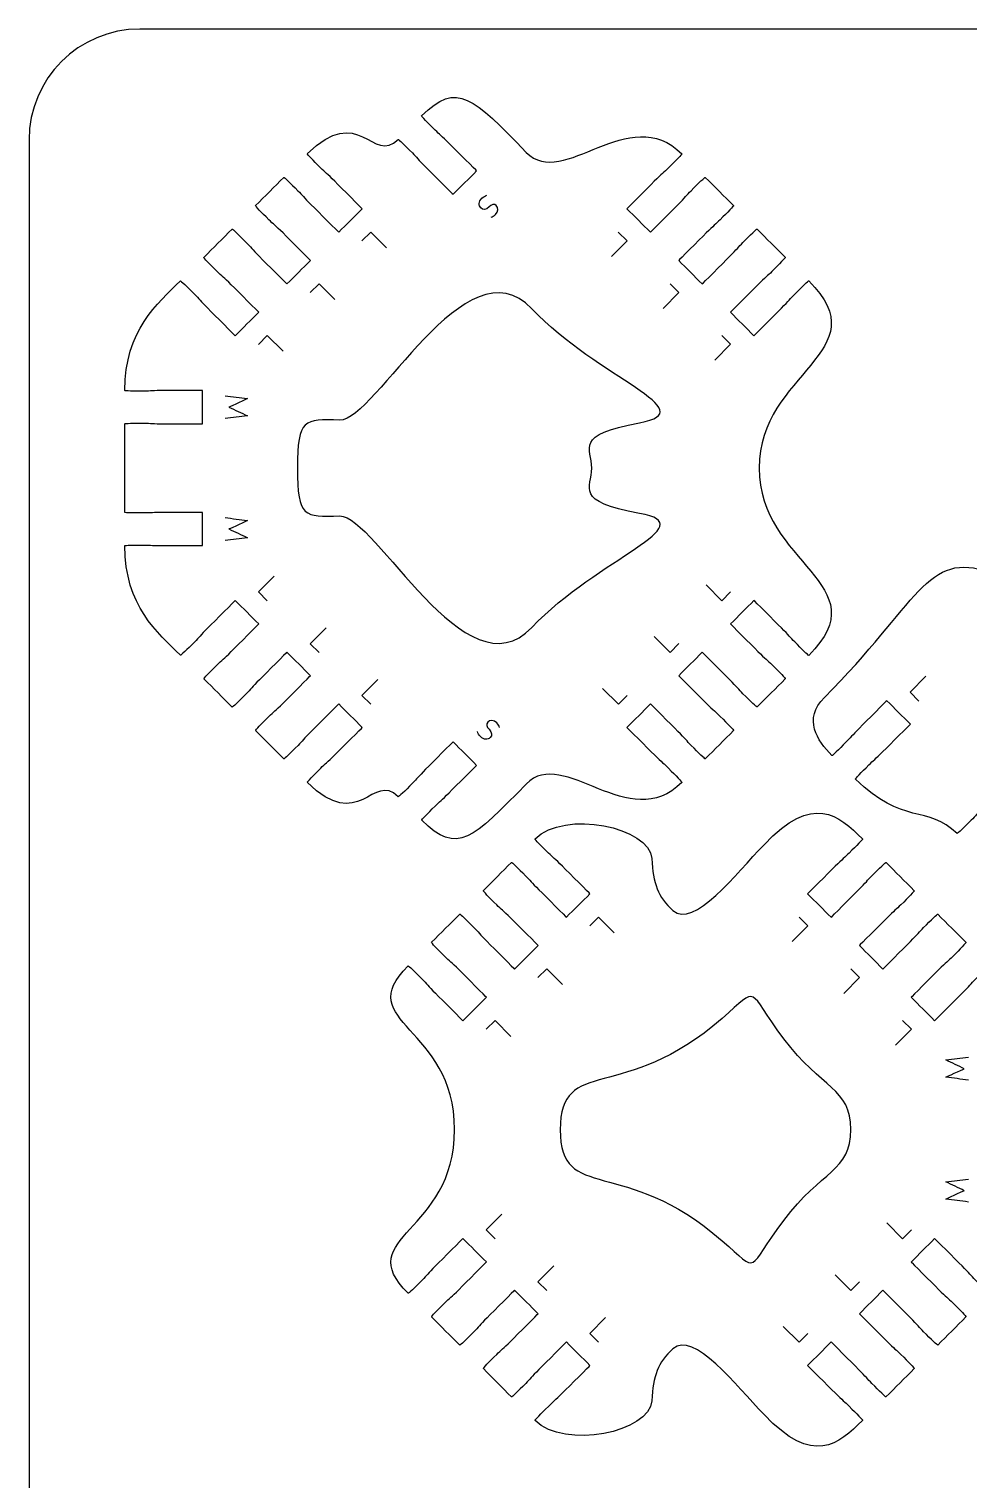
# Model space of a CAD drawing. Extents: x 0 to 250, y 0 to 300.
# Drawn here: x 0 to 84.9, y 169.1 to 300.1 of the extents above; entities that cross this region are included whole.
import ezdxf

# ---------------------------------------------------------------- set-up
doc = ezdxf.new("R2010")
doc.units = 0
doc.header["$MEASUREMENT"] = 0
doc.layers.add('DEFAULT', color=7, linetype='CONTINUOUS')

msp = doc.modelspace()

# ---------------------------------------------------------------- linework, layer by layer
at = {"layer": 'DEFAULT', "color": 250}
for points in [[(30.1, 280.94), (30.9, 281.73), (32.33, 280.3)], [(53.24, 281.73), (54.04, 280.94), (52.61, 279.51)], [(25.43, 276.27), (26.23, 277.06), (27.66, 275.63)], [(57.91, 277.06), (58.71, 276.27), (57.28, 274.84)], [(62.59, 272.39), (63.38, 271.6), (61.95, 270.17)], [(20.76, 271.59), (21.56, 272.39), (22.99, 270.96)], [(21.56, 248.45), (20.76, 249.25), (22.19, 250.67)], [(63.38, 249.25), (62.59, 248.45), (61.16, 249.88)], [(26.23, 243.78), (25.43, 244.57), (26.86, 246)], [(58.71, 244.58), (57.92, 243.78), (56.49, 245.21)], [(30.9, 239.11), (30.1, 239.9), (31.53, 241.33)], [(80.37, 239.4), (79.58, 240.2), (81.01, 241.63)], [(54.04, 239.9), (53.25, 239.11), (51.82, 240.54)], [(50.66, 219.11), (51.45, 219.9), (52.88, 218.47)], [(69.56, 219.9), (70.35, 219.11), (68.92, 217.68)], [(45.98, 214.44), (46.78, 215.23), (48.21, 213.8)], [(74.23, 215.23), (75.02, 214.44), (73.59, 213.01)], [(41.31, 209.77), (42.11, 210.56), (43.54, 209.13)], [(78.9, 210.56), (79.69, 209.77), (78.26, 208.34)], [(42.11, 190.86), (41.31, 191.66), (42.74, 193.09)], [(79.69, 191.66), (78.9, 190.87), (77.47, 192.29)], [(46.78, 186.19), (45.98, 186.99), (47.41, 188.42)], [(75.02, 186.99), (74.23, 186.19), (72.8, 187.62)], [(51.45, 181.52), (50.66, 182.32), (52.08, 183.75)], [(70.35, 182.32), (69.56, 181.52), (68.13, 182.95)]]:
    msp.add_lwpolyline(points, dxfattribs=at)
at = {"layer": 'DEFAULT', "color": 1}
for points, knots in [([(240.05, 0.05), (163.38, 0.05), (86.72, 0.05), (10.05, 0.05), (4.53, 0.05), (0.05, 4.53), (0.05, 10.05), (0.05, 103.38), (0.05, 196.72), (0.05, 290.05), (0.05, 295.57), (4.53, 300.05), (10.05, 300.05), (86.72, 300.05), (163.38, 300.05), (240.05, 300.05), (245.57, 300.05), (250.05, 295.57), (250.05, 290.05), (250.05, 196.72), (250.05, 103.38), (250.05, 10.05), (250.05, 4.53), (245.57, 0.05), (240.05, 0.05)], [0, 0, 0, 0, 651.968, 651.968, 651.968, 652.968, 652.968, 652.968, 1446.668, 1446.668, 1446.668, 1447.668, 1447.668, 1447.668, 2099.636, 2099.636, 2099.636, 2100.636, 2100.636, 2100.636, 2894.336, 2894.336, 2894.336, 2895.336, 2895.336, 2895.336, 2895.336]), ([(70.43, 277.32), (70.39, 277.36), (69.84, 276.8), (69.16, 276.12), (68.74, 275.71), (68.64, 275.53), (67.96, 274.85), (67.34, 274.23), (65.48, 272.37), (65.48, 272.37), (64.77, 273.08), (64.07, 273.78), (63.36, 274.49), (63.36, 274.49), (65.22, 276.35), (65.84, 276.97), (66.52, 277.65), (66.69, 277.76), (67.11, 278.17), (67.79, 278.86), (68.34, 279.41), (68.31, 279.45), (67.46, 280.29), (66.61, 281.14), (65.76, 281.99), (65.73, 282.03), (65.17, 281.47), (64.49, 280.79), (64.07, 280.37), (63.97, 280.2), (63.29, 279.52), (62.67, 278.9), (60.81, 277.04), (60.81, 277.04), (60.1, 277.75), (59.4, 278.46), (58.69, 279.16), (58.69, 279.16), (60.55, 281.02), (61.17, 281.64), (61.85, 282.32), (62.02, 282.43), (62.44, 282.84), (63.12, 283.52), (63.67, 284.08), (63.64, 284.11), (62.79, 284.96), (61.94, 285.81), (61.09, 286.66), (61.06, 286.7), (60.5, 286.15), (59.82, 285.46), (59.4, 285.04), (59.3, 284.87), (58.62, 284.19), (58, 283.57), (56.14, 281.71), (56.14, 281.71), (55.43, 282.42), (54.73, 283.12), (54.02, 283.83), (54.02, 283.83), (55.88, 285.69), (56.49, 286.31), (57.18, 286.99), (57.35, 287.09), (57.77, 287.51), (58.45, 288.19), (59.01, 288.75), (58.97, 288.78), (54.23, 293.55), (48.28, 285.49), (44.93, 288.92), (40.12, 293.85), (38.7, 295.41), (35.49, 292.2), (35.46, 292.16), (36.01, 291.61), (36.7, 290.93), (37.11, 290.51), (37.29, 290.41), (37.97, 289.73), (38.59, 289.1), (40.45, 287.25), (40.45, 287.25), (39.74, 286.54), (39.03, 285.83), (38.32, 285.13), (38.32, 285.13), (36.46, 286.98), (35.85, 287.6), (35.16, 288.29), (35.06, 288.46), (34.65, 288.88), (33.96, 289.56), (33.41, 290.11), (33.37, 290.08), (31.08, 287.79), (29.83, 293.44), (25.17, 288.78), (25.14, 288.75), (25.69, 288.19), (26.37, 287.51), (26.79, 287.09), (26.96, 286.99), (27.65, 286.31), (28.27, 285.69), (30.12, 283.83), (30.12, 283.83), (29.42, 283.12), (28.71, 282.42), (28, 281.71), (28, 281.71), (26.15, 283.57), (25.52, 284.18), (24.84, 284.87), (24.74, 285.04), (24.32, 285.46), (23.64, 286.14), (23.09, 286.7), (23.05, 286.66), (22.2, 285.81), (21.35, 284.96), (20.5, 284.11), (20.47, 284.07), (21.02, 283.52), (21.7, 282.84), (22.12, 282.42), (22.29, 282.32), (22.98, 281.64), (23.6, 281.02), (25.45, 279.16), (25.45, 279.16), (24.75, 278.45), (24.04, 277.74), (23.33, 277.04), (23.33, 277.04), (21.47, 278.9), (20.85, 279.51), (20.17, 280.2), (20.07, 280.37), (19.65, 280.79), (18.97, 281.47), (18.42, 282.02), (18.38, 281.99), (17.53, 281.14), (16.68, 280.29), (15.83, 279.44), (15.79, 279.4), (16.35, 278.85), (17.03, 278.17), (17.45, 277.75), (17.63, 277.65), (18.31, 276.97), (18.93, 276.35), (20.78, 274.49), (20.78, 274.49), (20.08, 273.78), (19.37, 273.08), (18.66, 272.37), (18.66, 272.37), (16.8, 274.22), (16.19, 274.85), (15.5, 275.53), (15.4, 275.7), (14.98, 276.12), (14.3, 276.8), (13.74, 277.35), (13.71, 277.32), (11.65, 275.26), (8.7, 272.89), (8.7, 267.42), (8.7, 267.37), (9.49, 267.37), (10.45, 267.37), (11.04, 267.37), (11.24, 267.42), (12.2, 267.42), (13.37, 267.42), (14.54, 267.42), (15.71, 267.42), (15.71, 266.42), (15.71, 265.42), (15.71, 264.42), (14.54, 264.42), (13.37, 264.42), (12.2, 264.42), (11.24, 264.42), (11.04, 264.47), (10.45, 264.47), (9.49, 264.47), (8.7, 264.47), (8.7, 264.42), (8.7, 261.76), (8.7, 259.09), (8.7, 256.42), (8.7, 256.37), (9.49, 256.37), (10.45, 256.37), (11.04, 256.37), (11.24, 256.42), (12.2, 256.42), (12.82, 256.42), (13.43, 256.42), (14.05, 256.42), (14.6, 256.42), (15.15, 256.42), (15.71, 256.42), (15.71, 255.42), (15.71, 254.42), (15.71, 253.42), (14.54, 253.42), (13.37, 253.42), (12.2, 253.42), (11.24, 253.42), (11.04, 253.47), (10.45, 253.47), (9.49, 253.47), (8.7, 253.47), (8.7, 253.42), (8.7, 247.95), (11.65, 245.59), (13.71, 243.53), (13.74, 243.49), (14.3, 244.04), (14.99, 244.72), (15.4, 245.14), (15.5, 245.31), (16.19, 246), (16.81, 246.62), (18.66, 248.47), (18.66, 248.47), (19.37, 247.77), (20.08, 247.06), (20.79, 246.35), (20.79, 246.35), (18.93, 244.49), (18.31, 243.87), (17.63, 243.19), (17.45, 243.09), (17.04, 242.67), (16.36, 241.99), (15.8, 241.43), (15.84, 241.4), (16.69, 240.55), (17.54, 239.7), (18.38, 238.85), (18.42, 238.81), (18.97, 239.37), (19.66, 240.05), (20.07, 240.47), (20.17, 240.64), (20.86, 241.32), (21.48, 241.95), (23.33, 243.8), (23.33, 243.8), (24.04, 243.1), (24.75, 242.39), (25.46, 241.68), (25.46, 241.68), (23.6, 239.82), (22.98, 239.2), (22.3, 238.52), (22.12, 238.42), (21.71, 238), (21.02, 237.32), (20.47, 236.76), (20.5, 236.73), (21.35, 235.88), (22.2, 235.03), (23.05, 234.18), (23.09, 234.15), (23.64, 234.7), (24.33, 235.38), (24.74, 235.8), (24.84, 235.97), (25.53, 236.66), (26.15, 237.27), (28, 239.13), (28, 239.13), (28.71, 238.43), (29.42, 237.72), (30.13, 237.01), (30.13, 237.01), (28.27, 235.15), (27.65, 234.53), (26.97, 233.85), (26.79, 233.75), (26.38, 233.33), (25.69, 232.65), (25.14, 232.09), (25.17, 232.06), (29.84, 227.4), (31.09, 233.05), (33.37, 230.76), (33.41, 230.73), (33.97, 231.28), (34.65, 231.97), (35.07, 232.38), (35.17, 232.55), (35.85, 233.24), (36.47, 233.86), (38.33, 235.72), (38.33, 235.72), (39.03, 235.01), (39.74, 234.3), (40.45, 233.59), (40.45, 233.59), (38.59, 231.74), (37.97, 231.12), (37.29, 230.43), (37.12, 230.33), (36.7, 229.91), (36.02, 229.23), (35.46, 228.68), (35.5, 228.64), (38.71, 225.43), (40.12, 226.99), (44.94, 231.92), (48.29, 235.35), (54.24, 227.29), (58.97, 232.05), (59.01, 232.09), (58.46, 232.65), (57.77, 233.33), (57.36, 233.75), (57.18, 233.85), (56.5, 234.54), (55.88, 235.15), (54.02, 237.01), (54.02, 237.01), (54.73, 237.72), (55.44, 238.43), (56.15, 239.13), (56.15, 239.13), (58, 237.28), (58.62, 236.66), (59.31, 235.98), (59.41, 235.8), (59.82, 235.39), (60.51, 234.7), (61.06, 234.15), (61.09, 234.18), (61.94, 235.03), (62.79, 235.88), (63.64, 236.73), (63.68, 236.77), (63.13, 237.32), (62.44, 238.01), (62.03, 238.42), (61.85, 238.52), (61.17, 239.2), (60.55, 239.83), (58.69, 241.68), (58.69, 241.68), (59.4, 242.39), (60.11, 243.1), (60.81, 243.8), (60.81, 243.8), (62.67, 241.95), (63.29, 241.33), (63.97, 240.64), (64.08, 240.47), (64.49, 240.05), (65.18, 239.37), (65.73, 238.82), (65.77, 238.86), (66.61, 239.7), (67.46, 240.55), (68.31, 241.4), (68.35, 241.44), (67.8, 241.99), (67.11, 242.68), (66.7, 243.09), (66.52, 243.19), (65.84, 243.88), (65.22, 244.5), (63.36, 246.35), (63.36, 246.35), (64.07, 247.06), (64.78, 247.77), (65.48, 248.48), (65.48, 248.48), (67.34, 246.62), (67.96, 246), (68.64, 245.31), (68.75, 245.14), (69.16, 244.73), (69.83, 244.06), (70.37, 243.52), (70.43, 243.52), (76.88, 249.96), (65.95, 251.73), (65.95, 260.42), (65.95, 269.11), (76.88, 270.88), (70.43, 277.32)], [1, 1, 1, 1, 2, 2, 2, 3, 3, 3, 4, 4, 4, 12.506498, 12.506498, 12.506498, 13.506498, 13.506498, 13.506498, 14.506498, 14.506498, 14.506498, 15.506498, 15.506498, 15.506498, 25.717119, 25.717119, 25.717119, 26.717119, 26.717119, 26.717119, 27.717119, 27.717119, 27.717119, 28.717119, 28.717119, 28.717119, 37.230685, 37.230685, 37.230685, 38.230685, 38.230685, 38.230685, 39.230685, 39.230685, 39.230685, 40.230685, 40.230685, 40.230685, 50.441307, 50.441307, 50.441307, 51.441307, 51.441307, 51.441307, 52.441307, 52.441307, 52.441307, 53.441307, 53.441307, 53.441307, 61.947805, 61.947805, 61.947805, 62.947805, 62.947805, 62.947805, 63.947805, 63.947805, 63.947805, 64.947805, 64.947805, 64.947805, 65.947805, 65.947805, 65.947805, 66.947805, 66.947805, 66.947805, 67.947805, 67.947805, 67.947805, 68.947805, 68.947805, 68.947805, 69.947805, 69.947805, 69.947805, 78.46137, 78.46137, 78.46137, 79.46137, 79.46137, 79.46137, 80.46137, 80.46137, 80.46137, 81.46137, 81.46137, 81.46137, 82.46137, 82.46137, 82.46137, 83.46137, 83.46137, 83.46137, 84.46137, 84.46137, 84.46137, 85.46137, 85.46137, 85.46137, 93.974936, 93.974936, 93.974936, 94.974936, 94.974936, 94.974936, 95.974936, 95.974936, 95.974936, 96.974936, 96.974936, 96.974936, 107.185558, 107.185558, 107.185558, 108.185558, 108.185558, 108.185558, 109.185558, 109.185558, 109.185558, 110.185558, 110.185558, 110.185558, 118.699123, 118.699123, 118.699123, 119.699123, 119.699123, 119.699123, 120.699123, 120.699123, 120.699123, 121.699123, 121.699123, 121.699123, 131.909745, 131.909745, 131.909745, 132.909745, 132.909745, 132.909745, 133.909745, 133.909745, 133.909745, 134.909745, 134.909745, 134.909745, 143.409169, 143.409169, 143.409169, 144.409169, 144.409169, 144.409169, 145.409169, 145.409169, 145.409169, 146.409169, 146.409169, 146.409169, 147.409169, 147.409169, 147.409169, 148.409169, 148.409169, 148.409169, 149.409169, 149.409169, 149.409169, 159.339169, 159.339169, 159.339169, 167.849169, 167.849169, 167.849169, 177.779169, 177.779169, 177.779169, 178.779169, 178.779169, 178.779169, 179.779169, 179.779169, 179.779169, 202.449169, 202.449169, 202.449169, 203.449169, 203.449169, 203.449169, 204.449169, 204.449169, 204.449169, 209.679169, 209.679169, 209.679169, 214.379169, 214.379169, 214.379169, 222.889169, 222.889169, 222.889169, 232.819169, 232.819169, 232.819169, 233.819169, 233.819169, 233.819169, 234.819169, 234.819169, 234.819169, 235.819169, 235.819169, 235.819169, 236.819169, 236.819169, 236.819169, 237.819169, 237.819169, 237.819169, 238.819169, 238.819169, 238.819169, 247.325666, 247.325666, 247.325666, 248.325666, 248.325666, 248.325666, 249.325666, 249.325666, 249.325666, 250.325666, 250.325666, 250.325666, 260.536288, 260.536288, 260.536288, 261.536288, 261.536288, 261.536288, 262.536288, 262.536288, 262.536288, 263.536288, 263.536288, 263.536288, 272.049854, 272.049854, 272.049854, 273.049854, 273.049854, 273.049854, 274.049854, 274.049854, 274.049854, 275.049854, 275.049854, 275.049854, 285.260476, 285.260476, 285.260476, 286.260476, 286.260476, 286.260476, 287.260476, 287.260476, 287.260476, 288.260476, 288.260476, 288.260476, 296.774041, 296.774041, 296.774041, 297.774041, 297.774041, 297.774041, 298.774041, 298.774041, 298.774041, 299.774041, 299.774041, 299.774041, 300.774041, 300.774041, 300.774041, 301.774041, 301.774041, 301.774041, 302.774041, 302.774041, 302.774041, 303.774041, 303.774041, 303.774041, 312.287607, 312.287607, 312.287607, 313.287607, 313.287607, 313.287607, 314.287607, 314.287607, 314.287607, 315.287607, 315.287607, 315.287607, 316.287607, 316.287607, 316.287607, 317.287607, 317.287607, 317.287607, 318.287607, 318.287607, 318.287607, 319.287607, 319.287607, 319.287607, 320.287607, 320.287607, 320.287607, 328.794105, 328.794105, 328.794105, 329.794105, 329.794105, 329.794105, 330.794105, 330.794105, 330.794105, 331.794105, 331.794105, 331.794105, 342.004727, 342.004727, 342.004727, 343.004727, 343.004727, 343.004727, 344.004727, 344.004727, 344.004727, 345.004727, 345.004727, 345.004727, 353.511224, 353.511224, 353.511224, 354.511224, 354.511224, 354.511224, 355.511224, 355.511224, 355.511224, 356.511224, 356.511224, 356.511224, 366.721846, 366.721846, 366.721846, 367.721846, 367.721846, 367.721846, 368.721846, 368.721846, 368.721846, 369.721846, 369.721846, 369.721846, 378.235412, 378.235412, 378.235412, 379.235412, 379.235412, 379.235412, 380.235412, 380.235412, 380.235412, 381.235412, 381.235412, 381.235412, 382.235412, 382.235412, 382.235412, 383.235412, 383.235412, 383.235412, 383.235412]), ([(50.84, 260.42), (50.84, 258.62), (49.18, 257.41), (55.15, 256.33), (61.13, 255.26), (51.42, 252.35), (45.44, 246.04), (39.47, 239.74), (31.33, 256.17), (28.1, 256.1), (24.88, 256.02), (24.28, 255.92), (24.28, 260.42), (24.28, 264.93), (24.88, 264.83), (28.1, 264.75), (31.33, 264.68), (39.47, 281.11), (45.44, 274.8), (51.42, 268.5), (61.13, 265.59), (55.15, 264.51), (49.18, 263.43), (50.84, 262.23), (50.84, 260.42)], [1, 1, 1, 1, 2, 2, 2, 3, 3, 3, 4, 4, 4, 5, 5, 5, 6, 6, 6, 7, 7, 7, 8, 8, 8, 9, 9, 9, 9]), ([(75, 236.95), (75.62, 237.57), (77.48, 239.43), (77.48, 239.43), (78.18, 238.72), (78.89, 238.01), (79.6, 237.31), (79.6, 237.31), (77.74, 235.45), (77.12, 234.83), (76.44, 234.14), (76.26, 234.05), (75.85, 233.63), (75.16, 232.94), (74.61, 232.39), (74.65, 232.35), (78.86, 228.14), (81.21, 230.04), (83.81, 227.43), (83.9, 227.45), (84.43, 227.98), (85.08, 228.63), (85.5, 229.05), (85.6, 229.22), (86.29, 229.9), (86.91, 230.53), (88.76, 232.38), (88.76, 232.38), (89.47, 231.67), (90.18, 230.97), (90.89, 230.26), (90.89, 230.26), (89.03, 228.4), (88.41, 227.78), (87.73, 227.1), (87.55, 227), (87.13, 226.58), (86.48, 225.93), (85.95, 225.4), (85.94, 225.31), (91.48, 219.77), (86.6, 227.63), (115.5, 227.63), (123.51, 227.63), (130, 234.12), (130, 242.13), (130, 250.14), (123.51, 256.63), (115.5, 256.63), (107.91, 256.63), (108.5, 252.56), (108.5, 243.63), (108.5, 243.58), (109.29, 243.58), (110.25, 243.58), (110.84, 243.58), (111.03, 243.63), (112, 243.64), (112.87, 243.64), (115.5, 243.63), (115.5, 243.63), (115.5, 242.63), (115.5, 241.63), (115.5, 240.63), (114.34, 240.63), (113.17, 240.63), (112, 240.63), (111.03, 240.63), (110.84, 240.68), (110.25, 240.68), (109.28, 240.68), (108.5, 240.68), (108.5, 240.63), (108.38, 240.3), (92.5, 240.3), (92.5, 240.63), (92.5, 241.63), (92.5, 242.63), (92.5, 243.63), (92.5, 244.44), (93.31, 248.61), (92.52, 248.89), (92.52, 248.89), (88.23, 250.47), (86.8, 251), (81.09, 253.1), (80.28, 248.16), (71.84, 239.71), (69.9, 237.77), (71.18, 235.82), (72.52, 234.48), (72.56, 234.44), (73.11, 235), (73.79, 235.68), (74.21, 236.1), (74.31, 236.27), (75, 236.95)], [1, 1, 1, 1, 2, 2, 2, 10.510737, 10.510737, 10.510737, 11.510737, 11.510737, 11.510737, 12.510737, 12.510737, 12.510737, 13.510737, 13.510737, 13.510737, 14.510737, 14.510737, 14.510737, 15.510737, 15.510737, 15.510737, 16.510737, 16.510737, 16.510737, 17.510737, 17.510737, 17.510737, 26.020767, 26.020767, 26.020767, 27.020767, 27.020767, 27.020767, 28.020767, 28.020767, 28.020767, 29.020767, 29.020767, 29.020767, 30.020767, 30.020767, 30.020767, 31.020767, 31.020767, 31.020767, 32.020767, 32.020767, 32.020767, 33.020767, 33.020767, 33.020767, 34.020767, 34.020767, 34.020767, 35.020767, 35.020767, 35.020767, 36.020767, 36.020767, 36.020767, 44.52777, 44.52777, 44.52777, 54.46977, 54.46977, 54.46977, 55.46977, 55.46977, 55.46977, 56.46977, 56.46977, 56.46977, 57.46977, 57.46977, 57.46977, 65.96877, 65.96877, 65.96877, 66.96877, 66.96877, 66.96877, 67.96877, 67.96877, 67.96877, 68.96877, 68.96877, 68.96877, 69.96877, 69.96877, 69.96877, 70.96877, 70.96877, 70.96877, 71.96877, 71.96877, 71.96877, 71.96877]), ([(34.26, 185.94), (34.3, 185.9), (34.85, 186.45), (35.53, 187.14), (35.95, 187.55), (36.05, 187.73), (36.74, 188.41), (37.36, 189.03), (39.21, 190.89), (39.21, 190.89), (39.92, 190.18), (40.63, 189.47), (41.33, 188.77), (41.33, 188.77), (39.48, 186.91), (38.86, 186.29), (38.18, 185.6), (38, 185.5), (37.59, 185.09), (36.9, 184.4), (36.35, 183.85), (36.38, 183.81), (37.23, 182.96), (38.08, 182.11), (38.93, 181.27), (38.97, 181.23), (39.52, 181.78), (40.21, 182.47), (40.62, 182.88), (40.72, 183.06), (41.4, 183.74), (42.03, 184.36), (43.88, 186.22), (43.88, 186.22), (44.59, 185.51), (45.3, 184.8), (46.01, 184.1), (46.01, 184.1), (44.15, 182.24), (43.53, 181.62), (42.84, 180.93), (42.67, 180.83), (42.26, 180.42), (41.57, 179.73), (41.02, 179.18), (41.06, 179.14), (41.9, 178.29), (42.75, 177.44), (43.6, 176.59), (43.64, 176.56), (44.19, 177.11), (44.88, 177.79), (45.29, 178.21), (45.39, 178.39), (46.08, 179.07), (46.7, 179.69), (48.55, 181.55), (48.55, 181.55), (49.26, 180.84), (49.97, 180.13), (50.68, 179.42), (50.68, 179.42), (48.82, 177.57), (48.2, 176.95), (47.52, 176.26), (47.34, 176.16), (46.93, 175.74), (46.24, 175.06), (45.69, 174.51), (45.72, 174.47), (48.4, 171.79), (56.09, 173.42), (56.26, 176.24), (56.39, 178.5), (56.8, 179.69), (58.17, 180.93), (60.01, 182.62), (63.89, 177.61), (66.39, 175), (70.83, 170.33), (73.11, 172.29), (75.28, 174.47), (75.32, 174.51), (74.76, 175.06), (74.08, 175.75), (73.66, 176.16), (73.49, 176.26), (72.81, 176.95), (72.19, 177.57), (70.33, 179.42), (70.33, 179.42), (71.04, 180.13), (71.75, 180.84), (72.45, 181.55), (72.45, 181.55), (74.31, 179.69), (74.93, 179.07), (75.61, 178.39), (75.72, 178.21), (76.13, 177.8), (76.82, 177.11), (77.37, 176.56), (77.4, 176.59), (78.25, 177.44), (79.1, 178.29), (79.95, 179.14), (79.99, 179.18), (79.43, 179.73), (78.75, 180.42), (78.33, 180.83), (78.16, 180.93), (77.48, 181.61), (76.86, 182.24), (75, 184.1), (75, 184.1), (75.71, 184.8), (76.42, 185.51), (77.12, 186.22), (77.12, 186.22), (78.98, 184.36), (79.6, 183.74), (80.28, 183.05), (80.38, 182.88), (80.8, 182.47), (81.48, 181.78), (82.04, 181.23), (82.07, 181.27), (82.92, 182.11), (83.77, 182.96), (84.62, 183.81), (84.66, 183.85), (84.11, 184.4), (83.42, 185.09), (83, 185.5), (82.83, 185.6), (82.15, 186.29), (81.53, 186.91), (79.67, 188.76), (79.67, 188.76), (80.38, 189.47), (81.08, 190.18), (81.79, 190.89), (81.79, 190.89), (83.65, 189.03), (84.27, 188.41), (84.95, 187.73), (85.05, 187.55), (85.47, 187.14), (86.15, 186.45), (86.71, 185.9), (86.74, 185.93), (89.43, 188.62), (93.87, 189.41), (93.87, 193.71), (93.87, 193.76), (93.09, 193.76), (92.12, 193.76), (91.53, 193.76), (91.34, 193.71), (90.37, 193.71), (89.2, 193.71), (88.04, 193.71), (86.87, 193.71), (86.87, 194.71), (86.87, 195.71), (86.87, 196.71), (88.04, 196.71), (89.2, 196.71), (90.37, 196.71), (91.34, 196.71), (91.53, 196.66), (92.12, 196.66), (93.09, 196.66), (93.87, 196.66), (93.87, 196.71), (93.87, 199.38), (93.87, 202.05), (93.87, 204.71), (93.87, 204.76), (93.09, 204.76), (92.12, 204.76), (91.53, 204.76), (91.34, 204.71), (90.37, 204.71), (89.76, 204.71), (89.14, 204.71), (88.53, 204.71), (87.97, 204.71), (87.42, 204.71), (86.87, 204.71), (86.87, 205.71), (86.87, 206.71), (86.87, 207.71), (88.04, 207.71), (89.2, 207.71), (90.37, 207.71), (91.34, 207.71), (91.53, 207.66), (92.12, 207.66), (93.09, 207.66), (93.87, 207.66), (93.87, 207.71), (93.87, 212.01), (89.43, 212.8), (86.74, 215.49), (86.71, 215.53), (86.15, 214.97), (85.47, 214.29), (85.05, 213.88), (84.95, 213.7), (84.27, 213.02), (83.65, 212.4), (81.79, 210.54), (81.79, 210.54), (81.09, 211.25), (80.38, 211.96), (79.67, 212.66), (79.67, 212.66), (81.53, 214.52), (82.15, 215.14), (82.83, 215.82), (83, 215.93), (83.42, 216.34), (84.1, 217.03), (84.66, 217.58), (84.62, 217.62), (83.77, 218.46), (82.92, 219.31), (82.07, 220.16), (82.04, 220.2), (81.48, 219.64), (80.8, 218.96), (80.38, 218.54), (80.28, 218.37), (79.6, 217.69), (78.98, 217.07), (77.12, 215.21), (77.12, 215.21), (76.42, 215.92), (75.71, 216.63), (75, 217.33), (75, 217.33), (76.86, 219.19), (77.48, 219.81), (78.16, 220.49), (78.33, 220.6), (78.75, 221.01), (79.43, 221.69), (79.99, 222.25), (79.95, 222.28), (79.1, 223.13), (78.25, 223.98), (77.41, 224.83), (77.37, 224.87), (76.81, 224.32), (76.13, 223.63), (75.71, 223.21), (75.61, 223.04), (74.93, 222.36), (74.31, 221.74), (72.45, 219.88), (72.45, 219.88), (71.75, 220.59), (71.04, 221.29), (70.33, 222), (70.33, 222), (72.19, 223.86), (72.81, 224.48), (73.49, 225.16), (73.66, 225.26), (74.08, 225.68), (74.76, 226.36), (75.32, 226.92), (75.28, 226.95), (73.11, 229.13), (70.83, 231.09), (66.39, 226.43), (63.89, 223.81), (60.01, 218.81), (58.17, 220.49), (56.8, 221.73), (56.39, 222.92), (56.26, 225.18), (56.09, 228.01), (48.4, 229.64), (45.72, 226.95), (45.72, 226.88), (46.26, 226.34), (46.93, 225.68), (47.34, 225.26), (47.52, 225.17), (48.2, 224.48), (48.82, 223.86), (50.68, 222), (50.68, 222), (49.97, 221.3), (49.26, 220.59), (48.55, 219.88), (48.55, 219.88), (46.7, 221.74), (46.08, 222.36), (45.39, 223.04), (45.29, 223.21), (44.87, 223.63), (44.19, 224.31), (43.64, 224.87), (43.6, 224.83), (42.75, 223.98), (41.9, 223.14), (41.06, 222.29), (41.02, 222.25), (41.57, 221.69), (42.26, 221.01), (42.67, 220.59), (42.84, 220.49), (43.53, 219.81), (44.15, 219.19), (46.01, 217.33), (46.01, 217.33), (45.3, 216.63), (44.59, 215.92), (43.88, 215.21), (43.88, 215.21), (42.03, 217.07), (41.4, 217.69), (40.72, 218.37), (40.62, 218.54), (40.21, 218.96), (39.52, 219.64), (38.97, 220.2), (38.93, 220.16), (38.08, 219.31), (37.23, 218.46), (36.38, 217.62), (36.35, 217.58), (36.9, 217.02), (37.58, 216.34), (38, 215.92), (38.18, 215.82), (38.86, 215.14), (39.48, 214.52), (41.34, 212.66), (41.34, 212.66), (40.63, 211.96), (39.92, 211.25), (39.21, 210.54), (39.21, 210.54), (37.36, 212.4), (36.74, 213.02), (36.05, 213.7), (35.95, 213.87), (35.53, 214.29), (34.85, 214.97), (34.3, 215.53), (34.26, 215.49), (29.11, 210.34), (38.46, 210.12), (38.46, 200.72), (38.46, 191.31), (29.11, 191.09), (34.26, 185.94)], [1, 1, 1, 1, 2, 2, 2, 3, 3, 3, 4, 4, 4, 12.499424, 12.499424, 12.499424, 13.499424, 13.499424, 13.499424, 14.499424, 14.499424, 14.499424, 15.499424, 15.499424, 15.499424, 25.710045, 25.710045, 25.710045, 26.710045, 26.710045, 26.710045, 27.710045, 27.710045, 27.710045, 28.710045, 28.710045, 28.710045, 37.223611, 37.223611, 37.223611, 38.223611, 38.223611, 38.223611, 39.223611, 39.223611, 39.223611, 40.223611, 40.223611, 40.223611, 50.434233, 50.434233, 50.434233, 51.434233, 51.434233, 51.434233, 52.434233, 52.434233, 52.434233, 53.434233, 53.434233, 53.434233, 61.947799, 61.947799, 61.947799, 62.947799, 62.947799, 62.947799, 63.947799, 63.947799, 63.947799, 64.947799, 64.947799, 64.947799, 65.947799, 65.947799, 65.947799, 66.947799, 66.947799, 66.947799, 67.947799, 67.947799, 67.947799, 68.947799, 68.947799, 68.947799, 69.947799, 69.947799, 69.947799, 70.947799, 70.947799, 70.947799, 71.947799, 71.947799, 71.947799, 80.461364, 80.461364, 80.461364, 81.461364, 81.461364, 81.461364, 82.461364, 82.461364, 82.461364, 83.461364, 83.461364, 83.461364, 93.671986, 93.671986, 93.671986, 94.671986, 94.671986, 94.671986, 95.671986, 95.671986, 95.671986, 96.671986, 96.671986, 96.671986, 105.178484, 105.178484, 105.178484, 106.178484, 106.178484, 106.178484, 107.178484, 107.178484, 107.178484, 108.178484, 108.178484, 108.178484, 118.389106, 118.389106, 118.389106, 119.389106, 119.389106, 119.389106, 120.389106, 120.389106, 120.389106, 121.389106, 121.389106, 121.389106, 129.895603, 129.895603, 129.895603, 130.895603, 130.895603, 130.895603, 131.895603, 131.895603, 131.895603, 132.895603, 132.895603, 132.895603, 133.895603, 133.895603, 133.895603, 134.895603, 134.895603, 134.895603, 135.895603, 135.895603, 135.895603, 145.825603, 145.825603, 145.825603, 154.335603, 154.335603, 154.335603, 164.265603, 164.265603, 164.265603, 165.265603, 165.265603, 165.265603, 166.265603, 166.265603, 166.265603, 188.935603, 188.935603, 188.935603, 189.935603, 189.935603, 189.935603, 190.935603, 190.935603, 190.935603, 196.165603, 196.165603, 196.165603, 200.865603, 200.865603, 200.865603, 209.375603, 209.375603, 209.375603, 219.305603, 219.305603, 219.305603, 220.305603, 220.305603, 220.305603, 221.305603, 221.305603, 221.305603, 222.305603, 222.305603, 222.305603, 223.305603, 223.305603, 223.305603, 224.305603, 224.305603, 224.305603, 225.305603, 225.305603, 225.305603, 233.819169, 233.819169, 233.819169, 234.819169, 234.819169, 234.819169, 235.819169, 235.819169, 235.819169, 236.819169, 236.819169, 236.819169, 247.029791, 247.029791, 247.029791, 248.029791, 248.029791, 248.029791, 249.029791, 249.029791, 249.029791, 250.029791, 250.029791, 250.029791, 258.543356, 258.543356, 258.543356, 259.543356, 259.543356, 259.543356, 260.543356, 260.543356, 260.543356, 261.543356, 261.543356, 261.543356, 271.753978, 271.753978, 271.753978, 272.753978, 272.753978, 272.753978, 273.753978, 273.753978, 273.753978, 274.753978, 274.753978, 274.753978, 283.260476, 283.260476, 283.260476, 284.260476, 284.260476, 284.260476, 285.260476, 285.260476, 285.260476, 286.260476, 286.260476, 286.260476, 287.260476, 287.260476, 287.260476, 288.260476, 288.260476, 288.260476, 289.260476, 289.260476, 289.260476, 290.260476, 290.260476, 290.260476, 291.260476, 291.260476, 291.260476, 292.260476, 292.260476, 292.260476, 293.260476, 293.260476, 293.260476, 301.774041, 301.774041, 301.774041, 302.774041, 302.774041, 302.774041, 303.774041, 303.774041, 303.774041, 304.774041, 304.774041, 304.774041, 314.984663, 314.984663, 314.984663, 315.984663, 315.984663, 315.984663, 316.984663, 316.984663, 316.984663, 317.984663, 317.984663, 317.984663, 326.491161, 326.491161, 326.491161, 327.491161, 327.491161, 327.491161, 328.491161, 328.491161, 328.491161, 329.491161, 329.491161, 329.491161, 339.701783, 339.701783, 339.701783, 340.701783, 340.701783, 340.701783, 341.701783, 341.701783, 341.701783, 342.701783, 342.701783, 342.701783, 351.215348, 351.215348, 351.215348, 352.215348, 352.215348, 352.215348, 353.215348, 353.215348, 353.215348, 354.215348, 354.215348, 354.215348, 355.215348, 355.215348, 355.215348, 356.215348, 356.215348, 356.215348, 356.215348]), ([(62.61, 210.75), (66.06, 213.77), (64.75, 213.47), (68.17, 208.92), (71.59, 204.38), (74.23, 204.48), (74.23, 200.72), (74.23, 196.95), (71.59, 197.06), (68.17, 192.51), (64.75, 187.96), (66.06, 187.67), (62.61, 190.68), (53.71, 198.47), (48, 194.01), (48, 200.71), (48, 207.42), (53.71, 202.97), (62.61, 210.75)], [1, 1, 1, 1, 2, 2, 2, 3, 3, 3, 4, 4, 4, 5, 5, 5, 6, 6, 6, 7, 7, 7, 7])]:
    msp.add_open_spline(points, degree=3, knots=knots, dxfattribs=at)
at = {"layer": 'DEFAULT', "color": 250}
for points, knots in [([(41.75, 283.07), (41.87, 283.1), (42.02, 283.18), (42.15, 283.31), (42.43, 283.58), (42.42, 283.92), (42.22, 284.13), (42.06, 284.28), (41.78, 284.2), (41.58, 284.01), (41.27, 283.7), (41.02, 283.71), (40.83, 283.9), (40.6, 284.13), (40.62, 284.46), (40.92, 284.77), (41.07, 284.91), (41.23, 285.01), (41.37, 285.04)], [0, 0, 0, 0, 1, 1, 1, 2, 2, 2, 3, 3, 3, 4, 4, 4, 5, 5, 5, 6, 6, 6, 6]), ([(17.74, 266.95), (18.41, 266.87), (19.09, 266.78), (19.76, 266.69), (19.76, 266.69), (18.31, 265.98), (18.1, 265.93), (18.65, 265.67), (19.21, 265.4), (19.76, 265.14), (19.09, 265.06), (18.41, 264.97), (17.74, 264.89)], [0, 0, 0, 0, 5.778666, 5.778666, 5.778666, 6.778666, 6.778666, 6.778666, 11.992102, 11.992102, 11.992102, 17.763104, 17.763104, 17.763104, 17.763104]), ([(17.74, 255.95), (18.41, 255.87), (19.09, 255.78), (19.76, 255.69), (19.76, 255.69), (18.31, 254.98), (18.1, 254.93), (18.65, 254.67), (19.21, 254.4), (19.76, 254.14), (19.09, 254.06), (18.41, 253.97), (17.74, 253.89)], [0, 0, 0, 0, 5.778666, 5.778666, 5.778666, 6.778666, 6.778666, 6.778666, 11.992102, 11.992102, 11.992102, 17.763104, 17.763104, 17.763104, 17.763104]), ([(42.51, 237.02), (42.48, 237.14), (42.4, 237.29), (42.27, 237.42), (41.99, 237.69), (41.66, 237.69), (41.45, 237.48), (41.29, 237.33), (41.37, 237.04), (41.57, 236.85), (41.87, 236.54), (41.87, 236.29), (41.67, 236.1), (41.45, 235.87), (41.11, 235.89), (40.81, 236.19), (40.67, 236.33), (40.57, 236.5), (40.53, 236.64)], [0, 0, 0, 0, 1, 1, 1, 2, 2, 2, 3, 3, 3, 4, 4, 4, 5, 5, 5, 6, 6, 6, 6]), ([(84.84, 205.18), (84.16, 205.27), (83.49, 205.36), (82.81, 205.45), (82.81, 205.45), (84.26, 206.15), (84.47, 206.2), (83.92, 206.47), (83.37, 206.73), (82.81, 207), (83.49, 207.08), (84.16, 207.16), (84.84, 207.24)], [0, 0, 0, 0, 5.778666, 5.778666, 5.778666, 6.778666, 6.778666, 6.778666, 11.992102, 11.992102, 11.992102, 17.763104, 17.763104, 17.763104, 17.763104]), ([(84.84, 194.18), (84.16, 194.27), (83.49, 194.36), (82.81, 194.45), (82.81, 194.45), (84.26, 195.15), (84.47, 195.2), (83.92, 195.47), (83.37, 195.73), (82.81, 196), (83.49, 196.08), (84.16, 196.16), (84.84, 196.24)], [0, 0, 0, 0, 5.778666, 5.778666, 5.778666, 6.778666, 6.778666, 6.778666, 11.992102, 11.992102, 11.992102, 17.763104, 17.763104, 17.763104, 17.763104])]:
    msp.add_open_spline(points, degree=3, knots=knots, dxfattribs=at)

doc.saveas('drawing.dxf')
